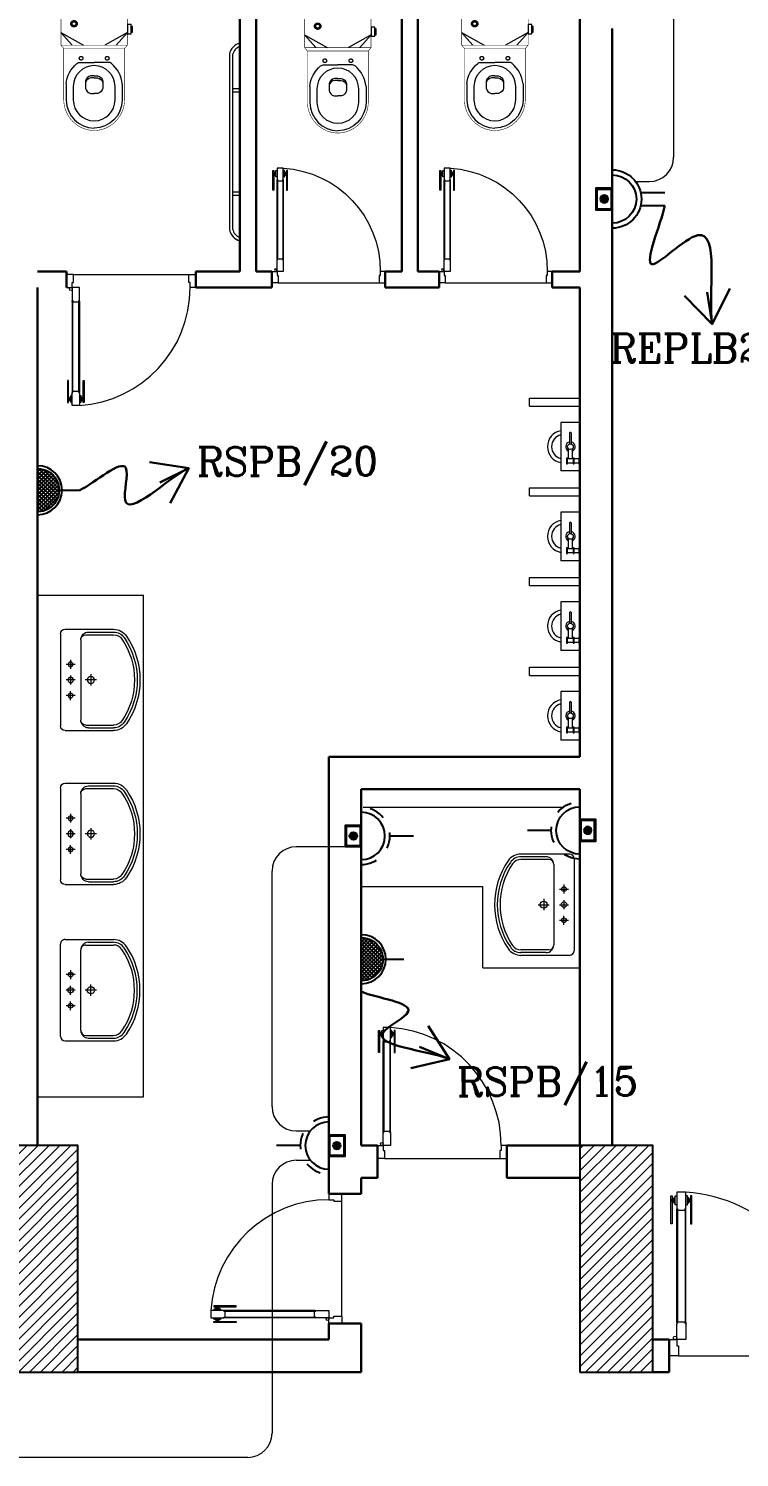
# Model space of a CAD drawing. Extents: x 1315 to 1416, y 473 to 837.
# Drawn here: x 1338.43 to 1342.82, y 684.2 to 693.03 of the extents above; entities that cross this region are included whole.
import ezdxf

# ---------------------------------------------------------------- set-up
doc = ezdxf.new("R2010")
doc.units = 0
doc.header["$MEASUREMENT"] = 0
doc.linetypes.add('DASHED', pattern=[19.05, 12.7, -6.35])
doc.linetypes.add('DASHED2', pattern=[0.375, 0.25, -0.125])
doc.layers.get('0').update_dxf_attribs({"color": 252, "linetype": 'CONTINUOUS', "lineweight": 30})
for name, color, linetype, lineweight in [('Column', 252, 'CONTINUOUS', 25), ('DOOR', 252, 'CONTINUOUS', 9), ('Furn', 252, 'CONTINUOUS', 9), ('hatch', 252, 'CONTINUOUS', 9), ('LIGHT 2', 252, 'CONTINUOUS', 9), ('R-SWTS-DET1', 252, 'CONTINUOUS', 5), ('Wall', 252, 'CONTINUOUS', 30), ('WIRRING', 3, 'CONTINUOUS', 5)]:
    doc.layers.add(name, color=color, linetype=linetype, lineweight=lineweight)
for name, color, linetype in [('E-SOCKETS', 6, 'CONTINUOUS'), ('POWER', 1, 'CONTINUOUS'), ('WIRING', 4, 'CONTINUOUS')]:
    doc.layers.add(name, color=color, linetype=linetype)
doc.styles.add('ARIAL', font='arial.ttf')
doc.styles.add('E80', font='romanc.shx')
doc.dimstyles.new('DIM-100-IN', dxfattribs={"dimtxt": 0.22, "dimasz": 0.1, "dimexe": 0.15, "dimexo": 0.15, "dimgap": 0, "dimtad": 0, "dimrnd": 0.05, "dimzin": 1, "dimdsep": 46, "dimtxsty": 'ARIAL', "dimblk": 'DOT', "dimcen": 0.2, "dimclrd": 256, "dimclre": 256, "dimclrt": 23, "dimadec": 0, "dimazin": 0, "dimtfac": 1, "dimtmove": 2, "dimatfit": 2, "dimldrblk": 'OPEN90', "dimfxl": 0.15, "dimfxlon": 1, "dimtolj": 1, "dimtzin": 0, "dimlwe": -1, "dimarcsym": 0})
pattern_1 = [(45, (1560.84348, 357.20702), (-0.0336759605, 0.0336759605), [])]

# ---------------------------------------------------------------- blocks, each defined once
blk = doc.blocks.new('d8')
at = {"layer": 'DOOR'}
for p, q in [((32.1195, -112.7481), (32.1195, -112.0482)), ((32.1245, -112.0482), (32.1245, -112.7481)), ((32.1711, -112.0482), (32.1711, -112.7481)), ((32.1761, -112.7481), (32.1761, -112.0482)), ((32.1311, -112.9536), (33.02, -112.9536))]:
    blk.add_line(p, q, dxfattribs=at)
for points in [[(32.0916, -112.1372), (32.0836, -112.1372), (32.0836, -111.9649), (32.0916, -111.9649)], [(32.1033, -111.9827), (32.0969, -111.9827), (32.0969, -112.0029), (32.1033, -112.0029)], [(32.1245, -112.0426), (32.1245, -112.0537), (32.1711, -112.0537), (32.1711, -112.0426), (32.1756, -112.0426), (32.1756, -111.9426), (32.1756, -111.9426), (32.12, -111.9426), (32.12, -112.0426)], [(32.1922, -111.9827), (32.1987, -111.9827), (32.1987, -112.0029), (32.1922, -112.0029)], [(32.2039, -112.1372), (32.212, -112.1372), (32.212, -111.9649), (32.2039, -111.9649)], [(32.1245, -112.7536), (32.1245, -112.7425), (32.1711, -112.7425), (32.1711, -112.7536), (32.1756, -112.7536), (32.1756, -112.8536), (32.1756, -112.8536), (32.12, -112.8536), (32.12, -112.7536)], [(32.0756, -112.9536), (32.0756, -112.8536), (32.12, -112.8536), (32.12, -112.8915), (32.1311, -112.8915), (32.1311, -112.9536)], [(33.0756, -112.9536), (33.0756, -112.8536), (33.031, -112.8536), (33.031, -112.8915), (33.0199, -112.8915), (33.02, -112.9536)]]:
    blk.add_lwpolyline(points, close=True, dxfattribs=at)
for points in [[(32.0916, -111.983, -1), (32.0969, -111.983), (32.0969, -111.983), (32.0969, -112.0026), (32.0969, -112.0026, -1), (32.0916, -112.0026), (32.0916, -112.0026)], [(32.2039, -111.983, 1), (32.1987, -111.983), (32.1987, -111.983), (32.1987, -112.0026), (32.1987, -112.0026, 1), (32.2039, -112.0026), (32.2039, -112.0026)], [(32.1245, -112.0532), (32.1245, -112.0532, -1), (32.1245, -112.0432)], [(32.1711, -112.0532), (32.1711, -112.0532, 1), (32.1711, -112.0432)], [(32.1245, -112.7431), (32.1245, -112.7431, 1), (32.1245, -112.7531)], [(32.1711, -112.7431), (32.1711, -112.7431, -1), (32.1711, -112.7531)]]:
    blk.add_lwpolyline(points, format="xyb", close=True, dxfattribs=at)
for points in [[(32.1089, -112.01), (32.1033, -112.01), (32.1033, -111.9755), (32.1089, -111.9755)], [(32.12, -112.0204), (32.1089, -112.0204), (32.1089, -111.9649), (32.12, -111.9649)], [(32.1756, -112.0204), (32.1867, -112.0204), (32.1867, -111.9649), (32.1756, -111.9649)], [(32.1867, -112.01), (32.1922, -112.01), (32.1922, -111.9755), (32.1867, -111.9755)]]:
    blk.add_lwpolyline(points, dxfattribs=at)
blk.add_circle((32.1089, -112.8425), 0.0111, dxfattribs=at)
blk.add_arc((32.1182, -112.8536), 0.9128, 360, 86.39768, dxfattribs=at)
blk = doc.blocks.new('gfhh')
at = {"layer": 'Furn'}
for p, q in [((-7.3499, -128.8201), (-7.6484, -128.8426)), ((-7.6396, -128.959), (-7.6484, -128.8426)), ((-7.5659, -128.8715), (-7.6009, -128.8741)), ((-7.6009, -128.8741), (-7.6004, -128.88)), ((-7.6004, -128.88), (-7.5655, -128.8773)), ((-7.5946, -128.8795), (-7.592, -128.9145)), ((-7.5687, -128.9127), (-7.5713, -128.8778)), ((-7.5709, -128.8836), (-7.5082, -128.8789)), ((-7.5655, -128.8773), (-7.5659, -128.8715)), ((-7.4132, -128.8776), (-7.4784, -128.8825)), ((-7.3405, -128.9363), (-7.3493, -128.8199)), ((-7.6396, -128.959), (-7.3405, -128.9363)), ((-7.554, -128.9526), (-7.6005, -128.9561)), ((-7.5628, -128.9123), (-7.5978, -128.9149)), ((-7.5978, -128.9149), (-7.5973, -128.9207)), ((-7.5973, -128.9207), (-7.5624, -128.9181)), ((-7.5602, -128.9472), (-7.5952, -128.9498)), ((-7.5915, -128.9203), (-7.5893, -128.9494)), ((-7.5063, -128.9021), (-7.5691, -128.9069)), ((-7.566, -128.9476), (-7.5682, -128.9185)), ((-7.5624, -128.9181), (-7.5628, -128.9123)), ((-7.4775, -128.8941), (-7.4123, -128.8892))]:
    blk.add_line(p, q, dxfattribs=at)
blk.add_circle((-7.4943, -128.8895), 0.0175, dxfattribs=at)
for centre, radius, start, end in [((-7.4974, -128.8479), 0.1001, 14.03882, 174.74712), ((-7.4974, -128.8479), 0.0751, 17.14602, 171.50722), ((-7.4943, -128.8895), 0.0292, 16.18252, 160.89252), ((-7.4128, -128.8834), 0.00584, 274.30622, 94.30622), ((-7.5944, -128.9559), 0.0061, 96.71462, 181.89782), ((-7.56, -128.9533), 0.0061, 6.71462, 91.89782), ((-7.4943, -128.8895), 0.0292, 207.15669, 352.88322)]:
    blk.add_arc(centre, radius, start, end, dxfattribs=at)
blk = doc.blocks.new('d4')
at = {"layer": 'DOOR'}
for p, q in [((73.8108, -79.7554), (73.8108, -79.1954)), ((73.8148, -79.1954), (73.8148, -79.7554)), ((73.8521, -79.1954), (73.8521, -79.7554)), ((73.8561, -79.7554), (73.8561, -79.1954)), ((73.8201, -79.9198), (74.5312, -79.9198))]:
    blk.add_line(p, q, dxfattribs=at)
for points in [[(73.7885, -79.2667), (73.7821, -79.2667), (73.7821, -79.1288), (73.7885, -79.1288)], [(73.7979, -79.143), (73.7927, -79.143), (73.7927, -79.1592), (73.7979, -79.1592)], [(73.8148, -79.191), (73.8148, -79.1999), (73.8521, -79.1999), (73.8521, -79.191), (73.8557, -79.191), (73.8557, -79.111), (73.8557, -79.111), (73.8112, -79.111), (73.8112, -79.191)], [(73.869, -79.143), (73.8741, -79.143), (73.8741, -79.1592), (73.869, -79.1592)], [(73.8784, -79.2667), (73.8848, -79.2667), (73.8848, -79.1288), (73.8784, -79.1288)], [(73.8148, -79.7598), (73.8148, -79.7509), (73.8521, -79.7509), (73.8521, -79.7598), (73.8557, -79.7598), (73.8557, -79.8398), (73.8557, -79.8398), (73.8112, -79.8398), (73.8112, -79.7598)], [(73.7757, -79.9198), (73.7757, -79.8398), (73.8112, -79.8398), (73.8112, -79.8701), (73.8201, -79.8701), (73.8201, -79.9198)], [(74.5757, -79.9198), (74.5757, -79.8398), (74.54, -79.8398), (74.54, -79.8701), (74.5311, -79.8701), (74.5312, -79.9198)]]:
    blk.add_lwpolyline(points, close=True, dxfattribs=at)
for points in [[(73.7885, -79.1433, -1), (73.7927, -79.1433), (73.7927, -79.1433), (73.7927, -79.159), (73.7927, -79.159, -1), (73.7885, -79.159), (73.7885, -79.159)], [(73.8784, -79.1433, 1), (73.8741, -79.1433), (73.8741, -79.1433), (73.8741, -79.159), (73.8741, -79.159, 1), (73.8784, -79.159), (73.8784, -79.159)], [(73.8148, -79.1994), (73.8148, -79.1994, -1), (73.8148, -79.1915)], [(73.8521, -79.1994), (73.8521, -79.1994, 1), (73.8521, -79.1915)], [(73.8148, -79.7514), (73.8148, -79.7514, 1), (73.8148, -79.7593)], [(73.8521, -79.7514), (73.8521, -79.7514, -1), (73.8521, -79.7593)]]:
    blk.add_lwpolyline(points, format="xyb", close=True, dxfattribs=at)
for points in [[(73.8023, -79.1649), (73.7979, -79.1649), (73.7979, -79.1373), (73.8023, -79.1373)], [(73.8112, -79.1732), (73.8023, -79.1732), (73.8023, -79.1288), (73.8112, -79.1288)], [(73.8557, -79.1732), (73.8646, -79.1732), (73.8646, -79.1288), (73.8557, -79.1288)], [(73.8646, -79.1649), (73.869, -79.1649), (73.869, -79.1373), (73.8646, -79.1373)]]:
    blk.add_lwpolyline(points, dxfattribs=at)
blk.add_circle((73.8023, -79.8309), 0.00889, dxfattribs=at)
blk.add_arc((73.8098, -79.8398), 0.7302, 359.9997, 86.39738, dxfattribs=at)
blk = doc.blocks.new('LAV15')
at = {"layer": 'Furn'}
for p, q in [((-0.0438, 0.3934), (-0.0438, 0.0827)), ((-0.0138, 0.4234), (0.5763, 0.4234)), ((0.1812, 0.33), (0.1812, 0.3866)), ((0.2812, 0.33), (0.2812, 0.3866)), ((0.3812, 0.33), (0.3812, 0.3866)), ((0.6063, 0.3934), (0.6063, 0.0827)), ((0.0237, 0.2934), (0.5387, 0.2934)), ((0.1523, 0.3584), (0.2094, 0.3584)), ((0.2523, 0.3584), (0.3094, 0.3584)), ((0.4102, 0.3584), (0.3531, 0.3584)), ((-0.0263, 0.2434), (-0.0263, 0.0827)), ((-0.0088, 0.2609), (-0.0088, 0.0827)), ((0.2442, 0.2284), (0.3172, 0.2284)), ((0.2812, 0.1921), (0.2812, 0.2645)), ((0.5712, 0.2609), (0.5712, 0.0827)), ((0.5888, 0.2434), (0.5888, 0.0827))]:
    blk.add_line(p, q, dxfattribs=at)
for centre, radius in [((0.1812, 0.3584), 0.0151), ((0.2812, 0.3584), 0.0176), ((0.3812, 0.3584), 0.0151), ((0.2812, 0.2284), 0.0225)]:
    blk.add_circle(centre, radius, dxfattribs=at)
for centre, radius, start, end in [((-0.0138, 0.3934), 0.03, 90, 180), ((0.5763, 0.3934), 0.03, 0, 90), ((0.0237, 0.2434), 0.05, 90, 180), ((0.0237, 0.2609), 0.0325, 90, 180), ((0.5387, 0.2434), 0.05, 0, 90), ((0.5387, 0.2609), 0.0325, 0, 90), ((0.0562, 0.0827), 0.1, 180, 235.77113), ((0.0562, 0.0827), 0.0825, 180, 235.77113), ((0.0562, 0.0827), 0.065, 180, 235.77113), ((0.2812, 0.4134), 0.5, 235.77113, 304.22887), ((0.2812, 0.4134), 0.4825, 235.77113, 304.22887), ((0.2812, 0.4134), 0.465, 235.77113, 304.22887), ((0.5062, 0.0827), 0.065, 304.22887, 0), ((0.5062, 0.0827), 0.0825, 304.22887, 0), ((0.5062, 0.0827), 0.1, 304.22887, 0)]:
    blk.add_arc(centre, radius, start, end, dxfattribs=at)
blk = doc.blocks.new('A$C5C187BFD')
at = {"layer": 'Furn'}
for points in [[(0.0384, 0.1897), (0.0541, 0.1897), (0.0541, 0.1934), (0.0384, 0.1934)], [(0.0335, 0.1794), (0.0584, 0.1794), (0.0584, 0.1897), (0.0335, 0.1897)]]:
    blk.add_lwpolyline(points, close=True, dxfattribs=at)
at = {"layer": 'Furn', "const_width": 0.0014}
for points in [[(0.0978, 0.09), (0.0978, 0.1719), (0.0887, 0.1794), (0.0074, 0.1794, 0.463455), (0.0007, 0.1715), (0.0007, 0.09)], [(0.0978, 0.1719), (0.2367, 0.1719, -0.40227), (0.3187, 0.09)], [(0.0978, 0.09), (0.0978, 0.0082), (0.0887, 0.0007), (0.0074, 0.0007, -0.463455), (0.0007, 0.0086), (0.0007, 0.09)], [(0.0978, 0.0082), (0.2367, 0.0082, 0.40227), (0.3187, 0.09)]]:
    blk.add_lwpolyline(points, format="xyb", dxfattribs=at)
at = {"layer": 'Furn'}
for points in [[(0.0887, 0.1491), (0.0547, 0.1794), (0.0887, 0.1188)], [(0.1962, 0.1139), (0.1962, 0.114)], [(0.0887, 0.031), (0.0547, 0.0007), (0.0887, 0.0613)], [(0.1962, 0.0662), (0.1962, 0.0661)]]:
    blk.add_lwpolyline(points, dxfattribs=at)
at = {"layer": 'Furn', "const_width": 0.0014}
for points in [[(0.0887, 0.1794), (0.0887, 0.09)], [(0.0887, 0.0007), (0.0887, 0.09)]]:
    blk.add_lwpolyline(points, dxfattribs=at)
at = {"layer": 'Furn'}
for points in [[(0.1933, 0.1658, 0.198896), (0.1382, 0.1363, 0.197766), (0.1352, 0.1272), (0.1352, 0.09)], [(0.1933, 0.1658), (0.2366, 0.1658, -0.402045), (0.3125, 0.0899)], [(0.1933, 0.0143, -0.198896), (0.1382, 0.0438, -0.197766), (0.1352, 0.0529), (0.1352, 0.09)], [(0.1717, 0.09), (0.1717, 0.0991, -0.300542), (0.1858, 0.1136), (0.2044, 0.1136, -0.297055), (0.2185, 0.1002), (0.2185, 0.09)], [(0.1717, 0.09), (0.1717, 0.081, 0.300542), (0.1858, 0.0665), (0.2044, 0.0665, 0.297055), (0.2185, 0.0798), (0.2185, 0.09)], [(0.1769, 0.09), (0.1769, 0.0987, -0.279178), (0.1895, 0.1136, -1.386683)], [(0.1769, 0.09), (0.1769, 0.0813, 0.279178), (0.1895, 0.0665, 1.386683)], [(0.1933, 0.0143), (0.2366, 0.0143, 0.402045), (0.3125, 0.0902)]]:
    blk.add_lwpolyline(points, format="xyb", dxfattribs=at)
blk.add_lwpolyline([(0.2, 0.0338), (0.2362, 0.0338, 1), (0.2362, 0.1462), (0.2, 0.1462, 1)], format="xyb", close=True, dxfattribs=at)
at = {"layer": 'Furn', "linetype": 'DASHED2'}
for centre, radius in [((0.1241, 0.1251), 0.00494), ((0.0312, 0.0358), 0.00853), ((0.0312, 0.0358), 0.00538), ((0.1241, 0.055), 0.00494)]:
    blk.add_circle(centre, radius, dxfattribs=at)
blk = doc.blocks.new('d5')
at = {"layer": 'DOOR'}
for p, q in [((94.413, -72.622), (94.413, -72.062)), ((94.417, -72.062), (94.417, -72.622)), ((94.454, -72.062), (94.454, -72.622)), ((94.458, -72.622), (94.458, -72.062)), ((94.449, -72.786), (93.738, -72.786))]:
    blk.add_line(p, q, dxfattribs=at)
for points in [[(94.391, -72.133), (94.384, -72.133), (94.384, -71.995), (94.391, -71.995)], [(94.4, -72.009), (94.395, -72.009), (94.395, -72.025), (94.4, -72.025)], [(94.454, -72.057), (94.454, -72.066), (94.417, -72.066), (94.417, -72.057), (94.414, -72.057), (94.414, -71.977), (94.414, -71.977), (94.458, -71.977), (94.458, -72.057)], [(94.471, -72.009), (94.476, -72.009), (94.476, -72.025), (94.471, -72.025)], [(94.481, -72.133), (94.487, -72.133), (94.487, -71.995), (94.481, -71.995)], [(94.454, -72.626), (94.454, -72.617), (94.417, -72.617), (94.417, -72.626), (94.414, -72.626), (94.414, -72.706), (94.414, -72.706), (94.458, -72.706), (94.458, -72.626)], [(93.694, -72.786), (93.694, -72.706), (93.729, -72.706), (93.729, -72.736), (93.738, -72.736), (93.738, -72.786)], [(94.494, -72.786), (94.494, -72.706), (94.458, -72.706), (94.458, -72.736), (94.449, -72.736), (94.449, -72.786)]]:
    blk.add_lwpolyline(points, close=True, dxfattribs=at)
for points in [[(94.391, -72.01, -1), (94.395, -72.01), (94.395, -72.01), (94.395, -72.025), (94.395, -72.025, -1), (94.391, -72.025), (94.391, -72.025)], [(94.481, -72.01, 1), (94.476, -72.01), (94.476, -72.01), (94.476, -72.025), (94.476, -72.025, 1), (94.481, -72.025), (94.481, -72.025)], [(94.417, -72.066), (94.417, -72.066, -1), (94.417, -72.058)], [(94.454, -72.066), (94.454, -72.066, 1), (94.454, -72.058)], [(94.417, -72.618), (94.417, -72.618, 1), (94.417, -72.626)], [(94.454, -72.618), (94.454, -72.618, -1), (94.454, -72.626)]]:
    blk.add_lwpolyline(points, format="xyb", close=True, dxfattribs=at)
for points in [[(94.405, -72.031), (94.4, -72.031), (94.4, -72.004), (94.405, -72.004)], [(94.414, -72.039), (94.405, -72.039), (94.405, -71.995), (94.414, -71.995)], [(94.458, -72.039), (94.467, -72.039), (94.467, -71.995), (94.458, -71.995)], [(94.467, -72.031), (94.471, -72.031), (94.471, -72.004), (94.467, -72.004)]]:
    blk.add_lwpolyline(points, dxfattribs=at)
blk.add_circle((94.467, -72.697), 0.00889, dxfattribs=at)
blk.add_arc((94.459, -72.706), 0.73, 93.6023, 180, dxfattribs=at)
blk = doc.blocks.new('DOPLEX SOCKET WP')
at = {"layer": 'E-SOCKETS'}
blk.add_hatch(color=2, dxfattribs=at).paths.add_polyline_path([(48.2533, -124.2906, -1), (48.301, -124.2906, -1)])
at = {"layer": 'E-SOCKETS', "color": 2}
for p, q in [((48.2373, -124.0647), (48.2373, -123.9156)), ((48.3173, -124.0647), (48.3173, -123.9156)), ((48.0968, -124.2406), (48.4575, -124.2406)), ((48.1027, -124.2406), (48.4515, -124.2406))]:
    blk.add_line(p, q, dxfattribs=at)
for points in [[(48.3454, -124.2406), (48.2089, -124.2406), (48.2089, -124.3406), (48.3454, -124.3406)], [(48.3388, -124.2471), (48.2154, -124.2471), (48.2154, -124.3341), (48.3388, -124.3341)]]:
    blk.add_lwpolyline(points, close=True, dxfattribs=at)
blk.add_circle((48.2771, -124.2906), 0.0239, dxfattribs=at)
at = {"layer": 'E-SOCKETS', "color": 7, "linetype": 'DASHED'}
blk.add_arc((48.2771, -124.2406), 0.1804, 0, 180, dxfattribs=at)
at = {"layer": 'E-SOCKETS', "color": 2}
blk.add_arc((48.2771, -124.2406), 0.1491, 0, 180, dxfattribs=at)
blk = doc.blocks.new('_Dot')
at = {"color": 0, "linetype": 'ByBlock', "lineweight": -2}
blk.add_line((-0.5, 0), (-1, 0), dxfattribs=at)
at = {"color": 0, "linetype": 'ByBlock', "const_width": 0.5}
blk.add_lwpolyline([(-0.25, 0, 1), (0.25, 0, 1)], format="xyb", close=True, dxfattribs=at)
blk = doc.blocks.new('WATER HEATER OUTLET')
at = {"layer": 'POWER', "ltscale": 0.05}
h = blk.add_hatch(dxfattribs=at)
h.set_pattern_fill('ANSI37', color=213, scale=8.39787e-05, angle=-90, style=0)
h.set_pattern_definition([(135, (1249.874514, 254.038928), (0.0055670532, 0.0055670532), []), (45, (1249.874514, 254.038928), (0.0055670532, -0.0055670532), [])])
edge = h.paths.add_edge_path()
edge.add_line((1366.8192, 258.1625), (1366.6932, 258.1625))
edge.add_ellipse((1366.7562, 258.1625), major_axis=(0.063, 0), ratio=1, start_angle=0.0092, end_angle=180.0092, ccw=False)
at = {"color": 7}
blk.add_arc((1366.7562, 258.1625), 0.0716, 0, 180, dxfattribs=at)
at = {"layer": 'POWER', "color": 6}
for p, q in [((1366.7562, 258.2255), (1366.7562, 258.2863)), ((1366.8507, 258.1625), (1366.6617, 258.1625))]:
    blk.add_line(p, q, dxfattribs=at)
at = {"layer": 'POWER', "color": 6, "extrusion": (0, 0, -1)}
blk.add_ellipse((1366.7562, 258.1625), major_axis=(0.063, 0), ratio=1, start_param=3.141431, end_param=6.283024, dxfattribs=at)
blk = doc.blocks.new('220v wp')
at = {"layer": 'E-SOCKETS'}
blk.add_hatch(color=2, dxfattribs=at).paths.add_polyline_path([(384917, 119867, 1), (384851, 119867, 1)])
at = {"layer": 'E-SOCKETS', "color": 2}
for p, q in [((384884, 120186), (384884, 120393)), ((385134, 119936), (384634, 119936)), ((385126, 119936), (384642, 119936))]:
    blk.add_line(p, q, dxfattribs=at)
for points in [[(384789, 119936), (384978, 119936), (384978, 119798), (384789, 119798)], [(384798, 119927), (384969, 119927), (384969, 119807), (384798, 119807)]]:
    blk.add_lwpolyline(points, close=True, dxfattribs=at)
blk.add_circle((384884, 119867), 33.1, dxfattribs=at)
at = {"layer": 'E-SOCKETS', "color": 7, "linetype": 'DASHED'}
blk.add_arc((384884, 119936), 250, 0, 180, dxfattribs=at)
at = {"layer": 'E-SOCKETS', "color": 2}
blk.add_arc((384884, 119936), 207, 0, 180, dxfattribs=at)

msp = doc.modelspace()

# ---------------------------------------------------------------- hatches: boundary and pattern name
at = {"layer": 'hatch'}
h = msp.add_hatch(dxfattribs=at)
h.set_pattern_fill('ANSI31', color=256, scale=0.015, style=0)
h.set_pattern_definition(pattern_1)
h.paths.add_polyline_path([(1338.2863, 684.7291), (1338.7363, 684.7291), (1338.7363, 686.1291), (1338.2863, 686.1291)])
h = msp.add_hatch(dxfattribs=at)
h.set_pattern_fill('ANSI31', color=256, scale=0.015, style=0)
h.set_pattern_definition(pattern_1)
h.paths.add_polyline_path([(1341.8363, 684.7291), (1342.2863, 684.7291), (1342.2863, 686.1291), (1341.8363, 686.1291)])

# ---------------------------------------------------------------- linework, layer by layer
at = {"layer": 'Column'}
for points in [[(1338.2863, 684.7291), (1338.7363, 684.7291), (1338.7363, 686.1291), (1338.2863, 686.1291)], [(1341.8363, 684.7291), (1342.2863, 684.7291), (1342.2863, 686.1291), (1341.8363, 686.1291)]]:
    msp.add_lwpolyline(points, close=True, dxfattribs=at)
at = {"layer": 'DOOR'}
for p, q in [((1338.7097, 691.5091), (1339.4208, 691.5091)), ((1338.7097, 691.5091), (1339.4208, 691.5091)), ((1338.7004, 691.3447), (1338.7004, 690.7847)), ((1338.7004, 691.3447), (1338.7004, 690.7847)), ((1338.7043, 690.7847), (1338.7043, 691.3447)), ((1338.7043, 690.7847), (1338.7043, 691.3447)), ((1338.7417, 690.7847), (1338.7417, 691.3447)), ((1338.7417, 690.7847), (1338.7417, 691.3447)), ((1338.7456, 691.3447), (1338.7456, 690.7847)), ((1338.7456, 691.3447), (1338.7456, 690.7847))]:
    msp.add_line(p, q, dxfattribs=at)
for points in [[(1338.6652, 691.5091), (1338.6652, 691.4291), (1338.7008, 691.4291), (1338.7008, 691.4594), (1338.7097, 691.4594), (1338.7097, 691.5091)], [(1338.6652, 691.5091), (1338.6652, 691.4291), (1338.7008, 691.4291), (1338.7008, 691.4594), (1338.7097, 691.4594), (1338.7097, 691.5091)], [(1339.4652, 691.5091), (1339.4652, 691.4291), (1339.4296, 691.4291), (1339.4296, 691.4594), (1339.4207, 691.4594), (1339.4208, 691.5091)], [(1339.4652, 691.5091), (1339.4652, 691.4291), (1339.4296, 691.4291), (1339.4296, 691.4594), (1339.4207, 691.4594), (1339.4208, 691.5091)], [(1338.7043, 691.3491), (1338.7043, 691.3402), (1338.7417, 691.3402), (1338.7417, 691.3491), (1338.7452, 691.3491), (1338.7452, 691.4291), (1338.7452, 691.4291), (1338.7008, 691.4291), (1338.7008, 691.3491)], [(1338.7043, 691.3491), (1338.7043, 691.3402), (1338.7417, 691.3402), (1338.7417, 691.3491), (1338.7452, 691.3491), (1338.7452, 691.4291), (1338.7452, 691.4291), (1338.7008, 691.4291), (1338.7008, 691.3491)], [(1338.6781, 690.8559), (1338.6716, 690.8559), (1338.6716, 690.7181), (1338.6781, 690.7181)], [(1338.6781, 690.8559), (1338.6716, 690.8559), (1338.6716, 690.7181), (1338.6781, 690.7181)], [(1338.7679, 690.8559), (1338.7743, 690.8559), (1338.7743, 690.7181), (1338.7679, 690.7181)], [(1338.7679, 690.8559), (1338.7743, 690.8559), (1338.7743, 690.7181), (1338.7679, 690.7181)], [(1338.7043, 690.7803), (1338.7043, 690.7892), (1338.7417, 690.7892), (1338.7417, 690.7803), (1338.7452, 690.7803), (1338.7452, 690.7003), (1338.7452, 690.7003), (1338.7008, 690.7003), (1338.7008, 690.7803)], [(1338.7043, 690.7803), (1338.7043, 690.7892), (1338.7417, 690.7892), (1338.7417, 690.7803), (1338.7452, 690.7803), (1338.7452, 690.7003), (1338.7452, 690.7003), (1338.7008, 690.7003), (1338.7008, 690.7803)], [(1338.6874, 690.7323), (1338.6823, 690.7323), (1338.6823, 690.7485), (1338.6874, 690.7485)], [(1338.6874, 690.7323), (1338.6823, 690.7323), (1338.6823, 690.7485), (1338.6874, 690.7485)], [(1338.7585, 690.7323), (1338.7637, 690.7323), (1338.7637, 690.7485), (1338.7585, 690.7485)], [(1338.7585, 690.7323), (1338.7637, 690.7323), (1338.7637, 690.7485), (1338.7585, 690.7485)]]:
    msp.add_lwpolyline(points, close=True, dxfattribs=at)
for points in [[(1338.7043, 691.3407), (1338.7043, 691.3407, -1), (1338.7043, 691.3486)], [(1338.7043, 691.3407), (1338.7043, 691.3407, -1), (1338.7043, 691.3486)], [(1338.7417, 691.3407), (1338.7417, 691.3407, 1), (1338.7417, 691.3486)], [(1338.7417, 691.3407), (1338.7417, 691.3407, 1), (1338.7417, 691.3486)], [(1338.7043, 690.7887), (1338.7043, 690.7887, 1), (1338.7043, 690.7808)], [(1338.7043, 690.7887), (1338.7043, 690.7887, 1), (1338.7043, 690.7808)], [(1338.7417, 690.7887), (1338.7417, 690.7887, -1), (1338.7417, 690.7808)], [(1338.7417, 690.7887), (1338.7417, 690.7887, -1), (1338.7417, 690.7808)], [(1338.6781, 690.7325, 1), (1338.6823, 690.7325), (1338.6823, 690.7325), (1338.6823, 690.7483), (1338.6823, 690.7483, 1), (1338.6781, 690.7483), (1338.6781, 690.7483)], [(1338.6781, 690.7325, 1), (1338.6823, 690.7325), (1338.6823, 690.7325), (1338.6823, 690.7483), (1338.6823, 690.7483, 1), (1338.6781, 690.7483), (1338.6781, 690.7483)], [(1338.7679, 690.7325, -1), (1338.7637, 690.7325), (1338.7637, 690.7325), (1338.7637, 690.7483), (1338.7637, 690.7483, -1), (1338.7679, 690.7483), (1338.7679, 690.7483)], [(1338.7679, 690.7325, -1), (1338.7637, 690.7325), (1338.7637, 690.7325), (1338.7637, 690.7483), (1338.7637, 690.7483, -1), (1338.7679, 690.7483), (1338.7679, 690.7483)]]:
    msp.add_lwpolyline(points, format="xyb", close=True, dxfattribs=at)
for points in [[(1338.6919, 690.7542), (1338.6874, 690.7542), (1338.6874, 690.7266), (1338.6919, 690.7266)], [(1338.6919, 690.7542), (1338.6874, 690.7542), (1338.6874, 690.7266), (1338.6919, 690.7266)], [(1338.7008, 690.7625), (1338.6919, 690.7625), (1338.6919, 690.7181), (1338.7008, 690.7181)], [(1338.7008, 690.7625), (1338.6919, 690.7625), (1338.6919, 690.7181), (1338.7008, 690.7181)], [(1338.7452, 690.7625), (1338.7541, 690.7625), (1338.7541, 690.7181), (1338.7452, 690.7181)], [(1338.7452, 690.7625), (1338.7541, 690.7625), (1338.7541, 690.7181), (1338.7452, 690.7181)], [(1338.7541, 690.7542), (1338.7585, 690.7542), (1338.7585, 690.7266), (1338.7541, 690.7266)], [(1338.7541, 690.7542), (1338.7585, 690.7542), (1338.7585, 690.7266), (1338.7541, 690.7266)]]:
    msp.add_lwpolyline(points, dxfattribs=at)
msp.add_circle((1338.6919, 691.4202), 0.00889, dxfattribs=at)
msp.add_circle((1338.6919, 691.4202), 0.00889, dxfattribs=at)
msp.add_arc((1338.6993, 691.4291), 0.7302, 273.60232, 0, dxfattribs=at)
msp.add_arc((1338.6993, 691.4291), 0.7302, 273.60232, 0, dxfattribs=at)
at = {"layer": 'Furn'}
for p, q in [((1339.6717, 692.8724), (1339.6717, 691.7876)), ((1339.6917, 692.8699), (1339.6917, 691.7896)), ((1339.6917, 692.6589), (1339.7364, 692.6589)), ((1339.6917, 692.6389), (1339.7364, 692.6389)), ((1339.6917, 692.0206), (1339.7364, 692.0206)), ((1339.6917, 692.0006), (1339.7364, 692.0006))]:
    msp.add_line(p, q, dxfattribs=at)
at = {"layer": 'Furn', "linetype": 'Continuous'}
for p, q in [((1341.5251, 690.746), (1341.8363, 690.746)), ((1341.5251, 690.696), (1341.5251, 690.746)), ((1341.5251, 690.696), (1341.8363, 690.696)), ((1341.5251, 690.1918), (1341.8363, 690.1918)), ((1341.5251, 690.1418), (1341.5251, 690.1918)), ((1341.5251, 690.1418), (1341.8363, 690.1418)), ((1341.5251, 689.6375), (1341.8363, 689.6375)), ((1341.5251, 689.5875), (1341.5251, 689.6375)), ((1338.4863, 689.5289), (1339.1417, 689.5289)), ((1341.5251, 689.5875), (1341.8363, 689.5875)), ((1341.5251, 689.0833), (1341.8363, 689.0833)), ((1341.5251, 689.0333), (1341.5251, 689.0833)), ((1341.5251, 689.0333), (1341.8363, 689.0333)), ((1340.4863, 687.7291), (1341.2363, 687.7291)), ((1341.2363, 687.2255), (1341.8363, 687.2255))]:
    msp.add_line(p, q, dxfattribs=at)
for points in [[(1338.4863, 686.4291), (1339.1417, 686.4291), (1339.1417, 689.5289)], [(1341.2363, 687.2255), (1341.2363, 687.7291)]]:
    msp.add_lwpolyline(points, dxfattribs=at)
at = {"layer": 'Furn'}
for centre, radius, start, end in [((1339.7602, 692.8515), 0.091, 105.18015, 166.75203), ((1339.7602, 692.8515), 0.071, 109.61221, 164.99146), ((1339.7609, 691.805), 0.091, 191.06785, 254.34359), ((1339.7609, 691.805), 0.071, 192.53628, 249.7618)]:
    msp.add_arc(centre, radius, start, end, dxfattribs=at)
at = {"layer": 'Wall', "linetype": 'Continuous'}
for p, q in [((1339.7364, 691.5291), (1339.7364, 693.1291)), ((1339.8364, 691.5291), (1339.8364, 693.1291)), ((1340.7364, 691.5291), (1340.7364, 693.1291)), ((1340.8364, 691.5291), (1340.8364, 693.1291)), ((1341.8364, 691.5291), (1341.8364, 693.1291)), ((1338.6652, 691.5291), (1338.4863, 691.5291)), ((1338.6652, 691.5291), (1338.6652, 691.4291)), ((1338.6652, 691.5291), (1338.6652, 691.4291)), ((1339.7364, 691.5291), (1339.4652, 691.5291)), ((1339.4652, 691.5291), (1339.4652, 691.4291)), ((1339.4652, 691.5291), (1339.4652, 691.4291)), ((1339.9348, 691.5291), (1339.8364, 691.5291)), ((1339.9348, 691.5291), (1339.9348, 691.4291)), ((1340.7364, 691.5291), (1340.6348, 691.5291)), ((1340.6348, 691.5291), (1340.6348, 691.4291)), ((1340.9663, 691.5291), (1340.8364, 691.5291)), ((1340.9663, 691.5291), (1340.9663, 691.4291)), ((1341.6663, 691.5291), (1341.6663, 691.4291)), ((1341.6663, 691.5291), (1341.8364, 691.5291)), ((1339.9348, 691.4291), (1339.4652, 691.4291)), ((1340.9663, 691.4291), (1340.6348, 691.4291)), ((1341.6663, 691.4291), (1341.8364, 691.4291)), ((1341.7663, 691.4291), (1341.8364, 691.4291)), ((1341.8364, 691.3291), (1341.8364, 691.4291)), ((1341.8364, 691.3291), (1341.8364, 691.4291)), ((1340.2863, 688.5291), (1341.8363, 688.5291)), ((1340.2863, 685.8291), (1340.2863, 688.5291)), ((1340.4863, 688.3291), (1341.8363, 688.3291)), ((1340.4863, 686.1291), (1340.4863, 688.3291)), ((1340.4863, 686.1291), (1340.5863, 686.1291)), ((1340.5863, 686.1291), (1340.5863, 685.9291)), ((1341.3863, 686.1291), (1341.8363, 686.1291)), ((1341.3863, 686.1291), (1341.3863, 685.9291)), ((1340.4863, 685.9291), (1340.5863, 685.9291)), ((1340.4863, 685.8291), (1340.4863, 685.9291)), ((1341.3863, 685.9291), (1341.8363, 685.9291)), ((1340.2863, 685.8291), (1340.4863, 685.8291)), ((1340.2863, 684.9291), (1340.2863, 685.0291)), ((1340.2863, 685.0291), (1340.4863, 685.0291)), ((1340.4863, 684.9291), (1340.4863, 685.0291)), ((1338.7363, 684.9291), (1340.2863, 684.9291)), ((1340.4863, 684.9291), (1340.4863, 684.7291)), ((1342.3882, 684.9291), (1342.2869, 684.9291)), ((1342.3882, 684.9291), (1342.3882, 684.7291)), ((1338.7363, 684.7291), (1340.4863, 684.7291)), ((1342.3882, 684.7291), (1342.2869, 684.7291))]:
    msp.add_line(p, q, dxfattribs=at)
for points in [[(1341.8363, 691.729), (1341.8363, 693.329), (1340.8863, 693.329)], [(1342.0363, 686.1291), (1342.0363, 693.0291)], [(1338.4863, 686.1253), (1338.4863, 691.4291)], [(1341.8363, 688.5291), (1341.8363, 691.4291)], [(1341.8363, 686.1291), (1341.8363, 688.3291)], [(1341.8363, 686.1291), (1341.8363, 688.3291)]]:
    msp.add_lwpolyline(points, dxfattribs=at)
at = {"layer": 'WIRRING', "linetype": 'Continuous'}
for p, q in [((1342.4155, 694.3648), (1342.4155, 692.2341)), ((1342.1733, 692.0841), (1342.2655, 692.0841)), ((1341.7318, 688.2175), (1340.4981, 688.2175)), ((1340.0851, 686.2186), (1340.1716, 686.2186)), ((1340.0851, 686.0378), (1340.1716, 686.0378))]:
    msp.add_line(p, q, dxfattribs=at)
at = {"layer": 'WIRRING', "color": 3}
for p, q in [((1340.4863, 687.9743), (1340.0851, 687.9743)), ((1339.9351, 686.3686), (1339.9351, 687.8243)), ((1339.9351, 685.8878), (1339.9351, 684.3516)), ((1339.7851, 684.2016), (1335.0952, 684.2016))]:
    msp.add_line(p, q, dxfattribs=at)
at = {"layer": 'WIRRING', "linetype": 'Continuous'}
msp.add_arc((1342.2655, 692.2341), 0.15, 270, 0, dxfattribs=at)
at = {"layer": 'WIRRING', "color": 3}
for centre, start, end in [((1340.0851, 687.8243), 90, 180), ((1340.0851, 686.3686), 180, 270), ((1340.0851, 685.8878), 90, 180), ((1339.7851, 684.3516), 270, 0)]:
    msp.add_arc(centre, 0.15, start, end, dxfattribs=at)

# ---------------------------------------------------------------- block references
at = {"linetype": 'Continuous'}
msp.add_blockref('d4', (1266.8106, 765.9689), dxfattribs=at)
at = {"linetype": 'Continuous', "rotation": 90.00000000000004}
msp.add_blockref('d4', (1260.4465, 611.2534), dxfattribs=at)
at = {"layer": 'E-SOCKETS'}
for p, xscale, yscale, zscale, rotation in [((1255.6995, 960.1278), 0.0007069318784261, 0.0007069318784261, 0.0007069318784261, 270), ((1426.6231, 960.1617), -0.0007069318784261, 0.0007069318781987, 0.0007069318782705, 90), ((1425.0731, 414.0415), 0.0007069318784261, 0.0007069318784261, 0.0007069318784261, 90)]:
    msp.add_blockref('220v wp', p, dxfattribs=dict(at, xscale=xscale, yscale=yscale, zscale=zscale, rotation=rotation))
at = {"layer": 'Furn', "xscale": 2.296550155765288, "yscale": 2.296550155765288, "zscale": 2.296550155765288, "rotation": 270}
for p in [(1338.6296, 693.1307), (1340.1348, 693.1154), (1341.1046, 693.1307)]:
    msp.add_blockref('A$C5C187BFD', p, dxfattribs=at)
at = {"layer": 'Furn', "linetype": 'Continuous', "rotation": 85.66176587166208}
for p in [(1213.8247, 707.6685), (1213.8247, 707.1143), (1213.8247, 706.5601), (1213.8247, 706.0059)]:
    msp.add_blockref('gfhh', p, dxfattribs=at)
at = {"layer": 'Furn', "extrusion": (0, 0, -1)}
for p, xscale, yscale, zscale, rotation in [((-1339.036, 689.2757), 0.9629308734662396, 0.9629308734662396, -0.9629308734422743, 269.9999999999995), ((-1339.0359, 688.3251), 0.9629308734662396, 0.9629308734662396, -0.9629308734422743, 269.9999999999995), ((-1341.393, 687.8872), -0.9629308734662396, 0.9629308734652116, -0.9629308734662396, 90.0000000000005), ((-1339.0359, 686.8172), -0.9629308734662396, 0.9629308734652116, -0.9629308734662396, 270.0000000000005)]:
    msp.add_blockref('LAV15', p, dxfattribs=dict(at, xscale=xscale, yscale=yscale, zscale=zscale, rotation=rotation))
at = {"layer": 'LIGHT 2', "xscale": -0.8750000000000531, "yscale": 0.8750000000000531, "zscale": 0.8750000000000531}
for p in [(1422.6167, 755.1469), (1423.6481, 755.1469)]:
    msp.add_blockref('d5', p, dxfattribs=at)
at = {"layer": 'POWER', "color": 1, "xscale": 2.116938117979316, "yscale": 2.116938117979316, "zscale": 2.116938117979316, "rotation": 270}
for p in [(791.9728, 3583.5154), (793.9728, 3580.6177)]:
    msp.add_blockref('WATER HEATER OUTLET', p, dxfattribs=at)
at = {"layer": 'R-SWTS-DET1', "linetype": 'Continuous'}
msp.add_blockref('d8', (1310.3155, 797.7827), dxfattribs=at)
at = {"layer": 'WIRRING', "linetype": 'Continuous', "xscale": -1, "rotation": 270}
msp.add_blockref('DOPLEX SOCKET WP', (1466.2769, 643.6988), dxfattribs=at)

# ---------------------------------------------------------------- texts
at = {"layer": 'WIRING', "color": 7, "style": 'E80'}
msp.add_text('REPLB2/7', height=0.1764, dxfattribs=at).set_placement((1342.0217, 690.967, -162.9789))
at = {"layer": 'WIRING', "color": 7, "extrusion": (5.9614e-05, -0.021173, 0.999776), "style": 'E80'}
for s, p in [('RSPB/20', (1341.4086, 686.3378, -14.5354)), ('RSPB/15', (1343.0045, 682.5024, -14.4542))]:
    msp.add_text(s, height=0.1764, dxfattribs=at).set_placement(p)

# ---------------------------------------------------------------- leaders
at = {"layer": 'WIRRING', "color": 6, "linetype": 'ByBlock', "path_type": 1}
for points in [[(1342.6543, 691.2034), (1342.5649, 691.7524), (1342.2804, 691.5738), (1342.3613, 691.9361)], [(1339.4201, 690.3142), (1339.0274, 690.1151), (1339.0318, 690.3146), (1338.7483, 690.1771)], [(1341.0305, 686.6623), (1340.6226, 686.8281), (1340.7761, 686.9556), (1340.4863, 687.0793)]]:
    msp.add_leader(points, dimstyle='DIM-100-IN', override={"dimasz": 0.2, "dimgap": 0.1, "dimtad": 0, "dimfxl": 1.25, "dimfxlon": 1}, dxfattribs=at)

doc.saveas('drawing.dxf')
